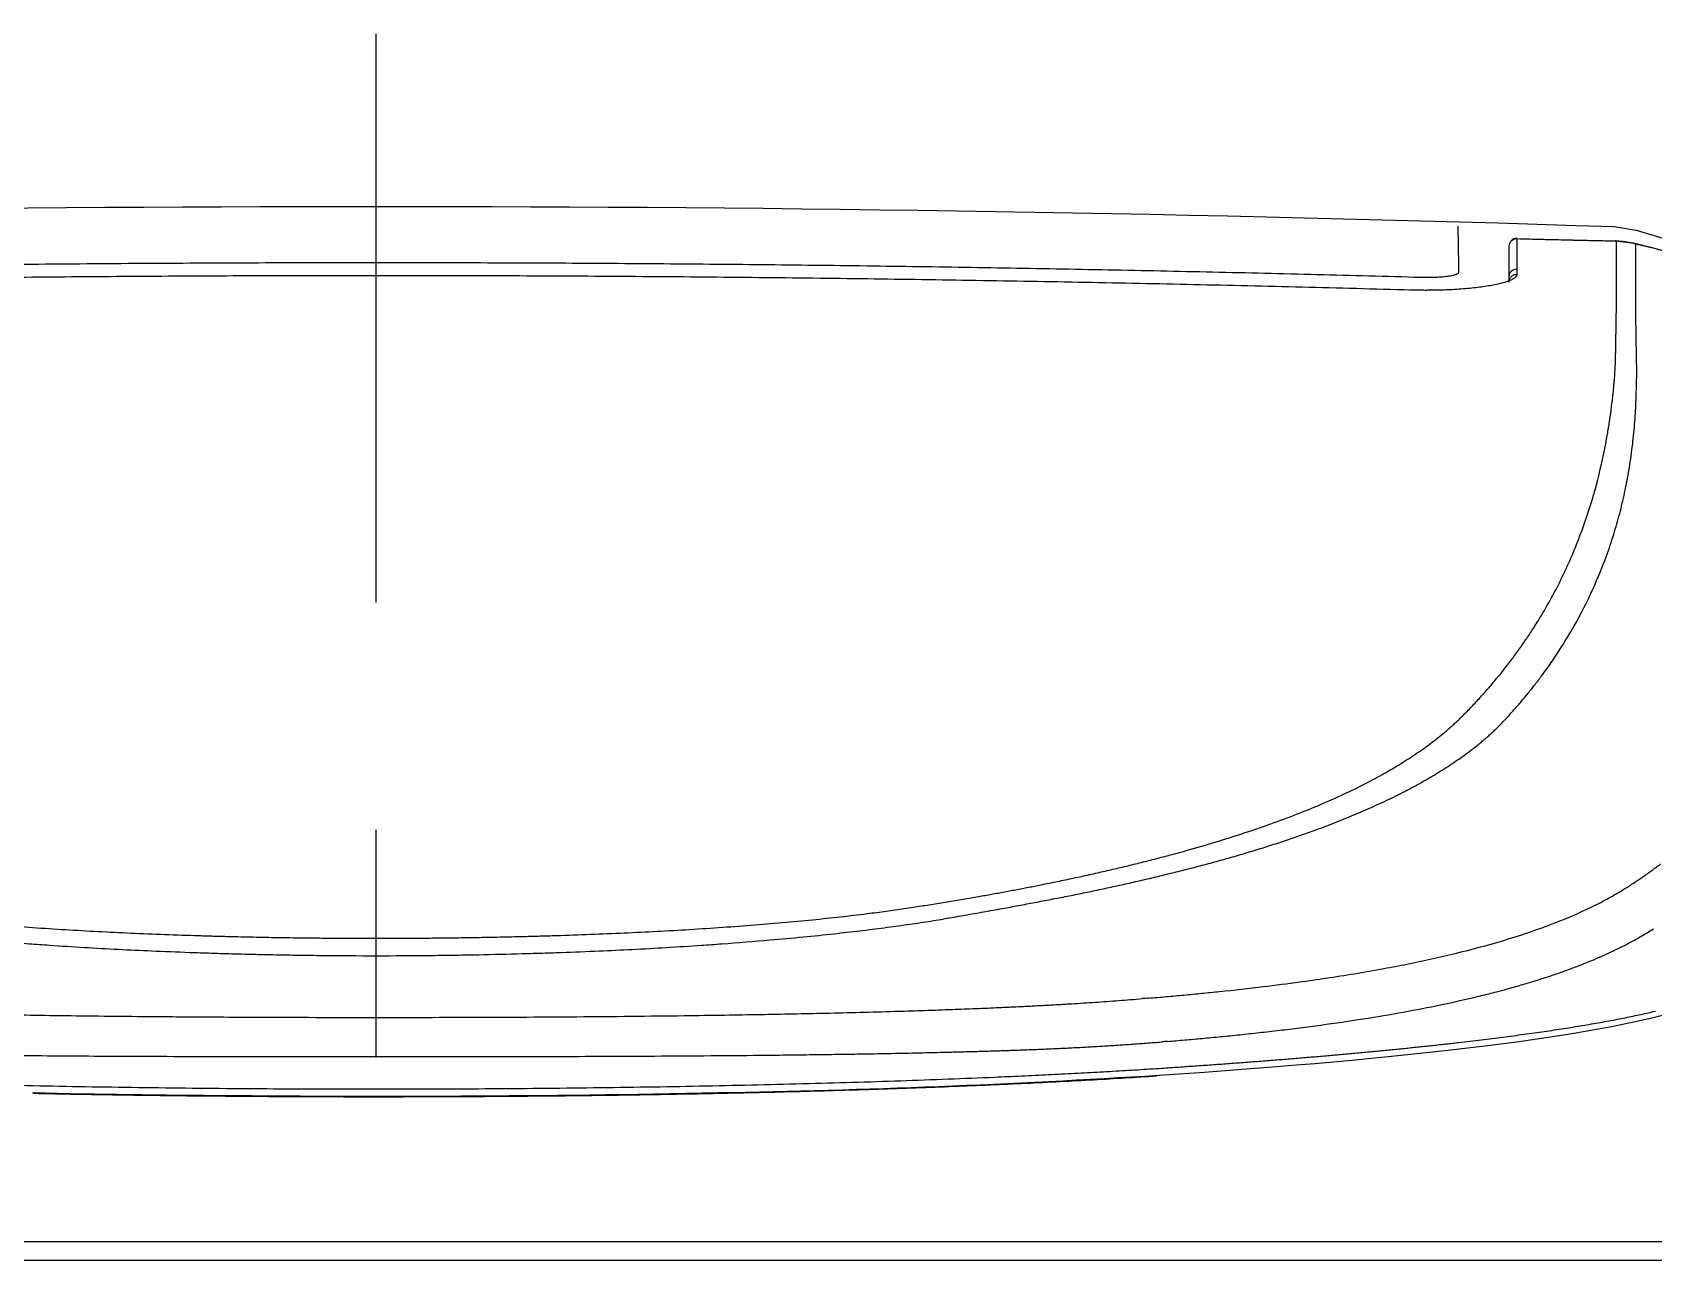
# Model space of a CAD drawing. Header units: millimetres. Extents: x 1416 to 7337, y -4252 to -1725.
# Drawn here: x 2936.2 to 3150.2, y -3518.7 to -3356.7 of the extents above; entities that cross this region are included whole.
import ezdxf

# ---------------------------------------------------------------- set-up
doc = ezdxf.new("R2010")
doc.units = ezdxf.units.MM
doc.header["$MEASUREMENT"] = 0
doc.linetypes.add('CENTER', pattern=[11, 5, -2, 2, -2])

msp = doc.modelspace()

# ---------------------------------------------------------------- linework, layer by layer
at = {"color": 1, "linetype": 'CENTER', "ltscale": 15}
msp.add_line((2981.59292, -3926.89527), (2981.59292, -3356.71687), dxfattribs=at)
for p, q in [((3148.11958, -3382.88537), (3144.99296, -3382.3697)), ((3145.14601, -3384.24725), (3131.99143, -3383.93481)), ((3132.12303, -3383.94999), (3132.12303, -3387.95449)), ((3147.29172, -3384.49578), (3145.13853, -3384.23812)), ((3172.60672, -3390.30667), (3147.95223, -3382.83463)), ((3132.12303, -3387.95449), (3132.12303, -3388.66493)), ((2783.89468, -3516.199), (3178.78839, -3516.199))]:
    msp.add_line(p, q)
for points in [[(3149.96144, -3486.68769), (3151.90494, -3486.21225), (3153.52596, -3485.79975), (3154.8475, -3485.45172), (3155.88885, -3485.16944), (3156.70903, -3484.94179), (3159.82546, -3484.02913), (3164.9429, -3482.32498), (3168.88873, -3480.76044), (3172.24529, -3479.15388), (3175.6655, -3477.04357), (3178.13286, -3474.84927), (3178.67598, -3474.18686), (3179.12887, -3473.52762), (3179.4716, -3472.91937), (3179.6229, -3472.60108), (3179.79818, -3472.16833), (3179.97116, -3471.6184), (3180.10805, -3470.94876), (3180.16794, -3470.15655)], [(3084.92147, -3494.24918), (3090.90187, -3493.83763), (3095.86312, -3493.47272), (3099.87862, -3493.16013), (3103.0121, -3492.9045), (3105.49684, -3492.69392), (3107.9303, -3492.48049), (3110.3531, -3492.26046), (3116.89284, -3491.62484), (3123.04534, -3490.96197), (3127.93335, -3490.38049), (3132.44386, -3489.791), (3136.29033, -3489.23906), (3137.78052, -3489.01074), (3139.66434, -3488.70872), (3141.90134, -3488.32831), (3144.42241, -3487.86651), (3147.14375, -3487.31989), (3149.96636, -3486.68473)], [(2936.23677, -3496.54383), (2941.20166, -3496.64961), (2947.44354, -3496.74397)], [(2947.44354, -3496.74397), (2953.87301, -3496.84117), (2958.85994, -3496.88732)]]:
    msp.add_lwpolyline(points)
for centre, radius, start, end in [((2981.59292, -8379.69901), 5000, 88.1270025, 91.87299423), ((3132.09292, -3384.89226), 1.00001, 87.7820558, 134.1374012), ((2860.59254, -4533.63358), 1184.40363, 74.71644351, 75.99162838), ((3132.08823, -3388.9492), 0.99532, 87.9967131, 179.693391), ((3004.98792, -2209.99668), 1286.73603, 270.96827145, 273.56169838), ((2982.25234, -1381.65382), 2115.36284, 269.36639095, 271.20484826)]:
    msp.add_arc(centre, radius, start, end)
for points, knots in [([(3124.42689, -3384.0913), (3124.42561, -3384.01869), (3124.42298, -3383.86939), (3124.41929, -3383.65348), (3124.41562, -3383.43771), (3124.41203, -3383.2251), (3124.40847, -3383.01736), (3124.40542, -3382.83864), (3124.40256, -3382.68776), (3124.40207, -3382.5834), (3124.39963, -3382.5163), (3124.39834, -3382.47837), (3124.39685, -3382.44978), (3124.39695, -3382.41842), (3124.39898, -3382.38783), (3124.40047, -3382.35787), (3124.39966, -3382.33034), (3124.39615, -3382.3026), (3124.39248, -3382.27898), (3124.39463, -3382.26353), (3124.39542, -3382.25784)], [0, 0, 0, 0, 0.088597635, 0.182162006, 0.280693114, 0.384190961, 0.492655549, 0.606086878, 0.687348146, 0.7686094, 0.810431423, 0.825961721, 0.84907071, 0.872180761, 0.895292219, 0.918402925, 0.941657753, 0.960524606, 0.985441057, 1, 1, 1, 1]), ([(3124.49035, -3387.7327), (3124.48682, -3387.52987), (3124.4797, -3387.12082), (3124.46914, -3386.51404), (3124.45856, -3385.90622), (3124.44799, -3385.29896), (3124.43739, -3384.69156), (3124.43041, -3384.29242), (3124.42689, -3384.0913)], [0, 0, 0, 0, 0.1599723415, 0.3226224117, 0.4879502117, 0.6559557424, 0.8266390049, 1, 1, 1, 1]), ([(3132.12303, -3383.94999), (3131.85272, -3383.94191), (3131.59062, -3384.04278), (3131.20246, -3384.41634), (3131.09292, -3384.67316), (3131.09292, -3384.94138)], [0, 0, 0, 0, 0.5, 0.5, 1, 1, 1, 1]), ([(3145.29289, -3384.25332), (3145.02802, -3384.24876), (3144.49742, -3384.23964), (3143.69917, -3384.22494), (3142.61896, -3384.2041), (3141.22685, -3384.17523), (3138.72901, -3384.11944), (3136.25452, -3384.05813), (3133.78709, -3383.99406), (3132.69405, -3383.96511), (3132.12303, -3383.94999)], [0, 0, 0, 0, 0.060622221, 0.121442831, 0.182466394, 0.307332168, 0.438979291, 0.751536909, 0.870197712, 1, 1, 1, 1]), ([(3145.29289, -3384.25332), (3145.2482, -3384.21275), (3145.18868, -3384.15873), (3145.15859, -3384.24921), (3145.15109, -3384.27174)], [0, 0, 0, 0, 0.751005345, 1, 1, 1, 1]), ([(3145.3013, -3388.36459), (3145.30102, -3388.22702), (3145.30028, -3387.86625), (3145.29839, -3387.15628), (3145.29651, -3386.31566), (3145.29536, -3385.46011), (3145.29448, -3384.7967), (3145.29334, -3384.40707), (3145.29289, -3384.25332)], [0, 0, 0, 0, 0.09532725, 0.249999147, 0.500003308, 0.700005739, 0.881613612, 1, 1, 1, 1]), ([(3147.83709, -3384.62963), (3147.74499, -3384.6051), (3147.56095, -3384.55608), (3147.28161, -3384.49184), (3147.00055, -3384.43459), (3146.71787, -3384.38505), (3146.43397, -3384.34312), (3146.14921, -3384.30883), (3145.86394, -3384.28236), (3145.57855, -3384.26301), (3145.38801, -3384.25654), (3145.29289, -3384.25332)], [0, 0, 0, 0, 0.112095709, 0.224005301, 0.335703042, 0.447163049, 0.558359447, 0.669266514, 0.779858835, 0.890111449, 1, 1, 1, 1]), ([(3147.44232, -3384.49699), (3147.4335, -3384.49361), (3147.37976, -3384.47303), (3147.32531, -3384.49846), (3147.2798, -3384.51971)], [0, 0, 0, 0, 0.164222772, 1, 1, 1, 1]), ([(3147.83017, -3388.77602), (3147.83149, -3388.04564), (3147.83169, -3387.33487), (3147.83452, -3385.95281), (3147.8371, -3385.2815), (3147.83709, -3384.62963)], [0, 0, 0, 0, 0.5, 0.5, 1, 1, 1, 1]), ([(3172.72756, -3391.11069), (3171.82126, -3390.86674), (3170.14817, -3390.4164), (3166.53137, -3389.44621), (3162.56558, -3388.39066), (3157.98324, -3387.18977), (3154.81422, -3386.37425), (3152.38959, -3385.75944), (3150.84358, -3385.3714), (3149.33099, -3384.99554), (3148.3344, -3384.75145), (3147.83708, -3384.62964)], [0, 0, 0, 0, 0.1075046289, 0.1984617081, 0.4295832926, 0.5800274337, 0.7483509617, 0.8132989489, 0.8759543796, 0.9380992801, 1, 1, 1, 1]), ([(3131.09292, -3384.94138), (3131.09292, -3385.60209), (3131.09292, -3386.18906), (3131.09292, -3387.58688), (3131.09292, -3388.20681), (3131.09292, -3388.94387)], [0, 0, 0, 0, 0.5, 0.5, 1, 1, 1, 1]), ([(2843.67707, -3388.99884), (2846.08973, -3388.93204), (2850.91574, -3388.79841), (2858.15618, -3388.61149), (2865.39897, -3388.43444), (2872.64412, -3388.26824), (2879.89161, -3388.11265), (2887.14142, -3387.96773), (2894.39354, -3387.83349), (2901.64795, -3387.70993), (2908.90465, -3387.59707), (2916.16361, -3387.49491), (2923.42482, -3387.40346), (2930.68826, -3387.32274), (2937.95392, -3387.25275), (2945.22179, -3387.19351), (2952.49184, -3387.14501), (2959.76407, -3387.10728), (2967.03845, -3387.08031), (2974.31497, -3387.06413), (2983.77576, -3387.05711), (2995.41758, -3387.07351), (3009.23713, -3387.1319), (3023.04894, -3387.22914), (3036.85292, -3387.36518), (3050.64896, -3387.53993), (3064.43696, -3387.75339), (3078.21682, -3388.00525), (3091.98841, -3388.29638), (3105.75172, -3388.62321), (3114.92392, -3388.87365), (3119.50877, -3388.99884)], [0, 0, 0, 0, 0.026247151, 0.052501917, 0.0787643, 0.105034302, 0.131311925, 0.157597171, 0.183890042, 0.210190541, 0.23649867, 0.26281443, 0.289137824, 0.315468855, 0.341807523, 0.368153832, 0.394507784, 0.42086938, 0.447238623, 0.473615516, 0.500000059, 0.550122439, 0.600217583, 0.650285505, 0.700326221, 0.750339744, 0.800326091, 0.850285275, 0.900217312, 0.950122215, 1, 1, 1, 1]), ([(3118.12023, -3390.70296), (3115.73616, -3390.63764), (3110.96686, -3390.50696), (3103.8108, -3390.32413), (3096.65099, -3390.1509), (3089.4874, -3389.98824), (3082.32007, -3389.83591), (3075.149, -3389.694), (3067.97422, -3389.5625), (3060.79572, -3389.44143), (3053.61354, -3389.33081), (3046.42768, -3389.23065), (3039.23816, -3389.14097), (3032.045, -3389.06179), (3024.8482, -3388.99311), (3017.64778, -3388.93496), (3010.44376, -3388.88734), (3003.23616, -3388.85028), (2996.02498, -3388.82379), (2988.81025, -3388.80789), (2979.42881, -3388.80099), (2967.88606, -3388.81711), (2954.1875, -3388.87446), (2940.50178, -3388.96993), (2926.82899, -3389.10341), (2913.16925, -3389.27478), (2899.52265, -3389.484), (2885.88928, -3389.73072), (2872.26928, -3390.01576), (2858.66264, -3390.33557), (2849.59656, -3390.58053), (2845.06562, -3390.70296)], [0, 0, 0, 0, 0.026199716, 0.052412313, 0.078637793, 0.104876159, 0.131127412, 0.157391555, 0.183668588, 0.209958516, 0.236261338, 0.262577058, 0.288905677, 0.315247197, 0.341601621, 0.36796895, 0.394349187, 0.420742333, 0.447148391, 0.473567363, 0.499999249, 0.550207243, 0.600368995, 0.65048452, 0.700553832, 0.750576944, 0.800553871, 0.850484627, 0.900369224, 0.950207677, 1, 1, 1, 1]), ([(3132.12303, -3388.66493), (3132.12224, -3388.68403), (3132.12068, -3388.7222), (3132.10621, -3388.77949), (3132.08286, -3388.83675), (3132.03903, -3388.91255), (3131.96157, -3389.0063), (3131.78768, -3389.15378), (3131.47827, -3389.3356), (3130.97906, -3389.54528), (3130.36483, -3389.74233), (3129.42229, -3389.97923), (3128.00795, -3390.23865), (3126.31433, -3390.44614), (3124.81014, -3390.57335), (3123.7502, -3390.63887), (3122.80661, -3390.68158), (3122.05052, -3390.70655), (3121.33688, -3390.72242), (3120.68307, -3390.73053), (3120.03969, -3390.73242), (3119.40483, -3390.72851), (3118.76435, -3390.71929), (3118.33542, -3390.70842), (3118.12023, -3390.70296)], [0, 0, 0, 0, 0.0167789696, 0.0335448058, 0.0503086686, 0.0670817221, 0.1002091821, 0.1329445287, 0.1980347481, 0.263991667, 0.3273459622, 0.3884424609, 0.5071813532, 0.6249354588, 0.6852106715, 0.7459184444, 0.7842405369, 0.822485689, 0.8535737511, 0.8842676575, 0.9130300446, 0.9418636237, 0.9708325244, 1, 1, 1, 1]), ([(3119.50877, -3388.99884), (3119.57492, -3389.00056), (3119.70693, -3389.004), (3119.90436, -3389.0075), (3120.10067, -3389.00976), (3120.29587, -3389.01067), (3120.5869, -3389.01005), (3120.97027, -3389.00458), (3121.43471, -3388.98949), (3121.88054, -3388.96646), (3122.44325, -3388.92549), (3123.07896, -3388.85595), (3123.59664, -3388.76562), (3123.92967, -3388.68352), (3124.13689, -3388.61749), (3124.29983, -3388.54786), (3124.40361, -3388.48338), (3124.46371, -3388.42559), (3124.49557, -3388.3753), (3124.4989, -3388.34137), (3124.50056, -3388.32438)], [0, 0, 0, 0, 0.024948125, 0.049791407, 0.074570207, 0.099325196, 0.124097161, 0.186083482, 0.248227966, 0.31032418, 0.372605121, 0.497199682, 0.622231641, 0.684938707, 0.747838845, 0.81074039, 0.873794464, 0.91584472, 0.957856538, 1, 1, 1, 1]), ([(3132.12303, -3388.66501), (3131.97768, -3388.66062), (3131.83658, -3388.68867), (3131.65407, -3388.76221), (3131.59788, -3388.79178), (3131.49602, -3388.8573), (3131.45151, -3388.89196), (3131.32158, -3389.01244), (3131.24152, -3389.11615), (3131.12647, -3389.36334), (3131.09253, -3389.50669), (3131.09253, -3389.65254)], [0, 0, 0, 0, 0.25, 0.25, 0.375, 0.375, 0.5, 0.5, 0.75, 0.75, 1, 1, 1, 1]), ([(3145.1783, -3399.21534), (3145.1819, -3399.04031), (3145.1901, -3398.64196), (3145.20151, -3397.98842), (3145.21442, -3397.21258), (3145.22638, -3396.45481), (3145.23685, -3395.79545), (3145.2483, -3395.10626), (3145.26012, -3394.4001), (3145.27596, -3393.33339), (3145.28377, -3392.40249), (3145.28875, -3391.44954), (3145.29146, -3390.78391), (3145.29454, -3390.10189), (3145.29833, -3389.46458), (3145.30186, -3388.87561), (3145.30147, -3388.51954), (3145.3013, -3388.36459)], [0, 0, 0, 0, 0.0371370982, 0.0845203635, 0.1421497644, 0.2100252549, 0.2588963514, 0.2985537649, 0.3774540076, 0.4361653306, 0.5771378492, 0.6356694693, 0.7181138654, 0.7838450147, 0.859079958, 0.9386750712, 1, 1, 1, 1]), ([(3147.93646, -3399.68434), (3147.91496, -3398.48609), (3147.89165, -3397.36068), (3147.86376, -3395.25461), (3147.85791, -3394.27377), (3147.83908, -3392.45475), (3147.82915, -3391.61729), (3147.82215, -3390.08793), (3147.82828, -3389.39594), (3147.83017, -3388.77601)], [0, 0, 0, 0, 0.25, 0.25, 0.5, 0.5, 0.75, 0.75, 1, 1, 1, 1]), ([(3118.11866, -3390.75922), (3118.11902, -3390.74638), (3118.12024, -3390.70296), (3118.12098, -3390.67587), (3118.12048, -3390.69384), (3118.12022, -3390.70301)], [0, 0, 0, 0, 0.170637084, 0.576958258, 1, 1, 1, 1]), ([(3144.93554, -3403.40155), (3144.95147, -3403.21729), (3144.98332, -3402.84894), (3145.0453, -3402.12602), (3145.10929, -3401.24111), (3145.14785, -3400.40922), (3145.16649, -3399.73595), (3145.17397, -3399.40599), (3145.1783, -3399.21534)], [0, 0, 0, 0, 0.1251634339, 0.250214763, 0.5000719757, 0.7498911662, 0.8554943248, 1, 1, 1, 1]), ([(3147.91046, -3403.95509), (3147.91571, -3403.78157), (3147.92651, -3403.42457), (3147.94323, -3402.8838), (3147.95643, -3402.32155), (3147.96439, -3401.66732), (3147.96247, -3400.97282), (3147.94877, -3400.28518), (3147.94032, -3399.87315), (3147.93645, -3399.68434)], [0, 0, 0, 0, 0.11525593, 0.237135926, 0.365639351, 0.500714492, 0.692783411, 0.859220041, 1, 1, 1, 1]), ([(3125.42991, -3446.41896), (3125.63007, -3446.21301), (3126.03048, -3445.80099), (3126.6193, -3445.17721), (3127.19967, -3444.54901), (3127.77073, -3443.91597), (3128.3327, -3443.27819), (3128.88553, -3442.63562), (3129.42923, -3441.98826), (3129.96379, -3441.33608), (3130.48923, -3440.67908), (3131.00553, -3440.01725), (3131.5127, -3439.35055), (3132.01075, -3438.67899), (3132.49965, -3438.00254), (3132.97943, -3437.32119), (3133.45008, -3436.63493), (3133.91159, -3435.94375), (3134.77528, -3434.61474), (3135.9891, -3432.61946), (3137.46585, -3429.91242), (3138.81636, -3427.13258), (3140.35228, -3423.55287), (3141.93391, -3419.09748), (3143.04081, -3414.95831), (3143.67291, -3412.01523), (3143.99115, -3410.35615), (3144.27653, -3408.67352), (3144.52826, -3406.96673), (3144.74936, -3405.23716), (3144.86851, -3404.06726), (3144.92821, -3403.48114)], [0, 0, 0, 0, 0.017322096, 0.034652233, 0.051990608, 0.069337417, 0.086692855, 0.104057119, 0.121430402, 0.1388129, 0.156204808, 0.173606318, 0.191017626, 0.208438923, 0.225870404, 0.24331226, 0.260764685, 0.278227868, 0.295702004, 0.360846921, 0.426214058, 0.491813287, 0.557654367, 0.674023406, 0.791059896, 0.825540277, 0.860156201, 0.894908913, 0.929799643, 0.964829606, 1, 1, 1, 1]), ([(3130.03568, -3447.94408), (3130.21586, -3447.75427), (3130.57619, -3447.37466), (3131.10625, -3446.80027), (3131.62865, -3446.22225), (3132.14263, -3445.64025), (3132.64842, -3445.05438), (3133.14595, -3444.46461), (3133.63525, -3443.87095), (3134.11632, -3443.2734), (3134.58917, -3442.67197), (3135.05379, -3442.06666), (3136.16327, -3440.58575), (3137.78122, -3438.25149), (3140.03846, -3434.52551), (3142.19537, -3430.28772), (3143.8844, -3426.11623), (3145.03903, -3422.62176), (3145.81044, -3419.86761), (3146.4402, -3417.17022), (3146.87779, -3414.86853), (3147.17865, -3412.95856), (3147.38427, -3411.42939), (3147.554, -3409.91678), (3147.68995, -3408.42179), (3147.79327, -3406.94504), (3147.86827, -3405.48856), (3147.89468, -3404.51828), (3147.90774, -3404.03853)], [0, 0, 0, 0, 0.015776246, 0.031551461, 0.047325613, 0.063098671, 0.078870604, 0.094641379, 0.110410964, 0.126179326, 0.141946431, 0.157712245, 0.173476736, 0.256913426, 0.335338065, 0.448083141, 0.557979423, 0.619838826, 0.679345262, 0.736499176, 0.791301355, 0.822997222, 0.854065923, 0.884507437, 0.914321664, 0.943508529, 0.972067981, 1, 1, 1, 1]), ([(3122.58422, -3449.04312), (3122.72941, -3448.92068), (3123.01987, -3448.67573), (3123.44395, -3448.30547), (3123.85964, -3447.933), (3124.26617, -3447.55814), (3124.66354, -3447.18087), (3125.05252, -3446.80136), (3125.30408, -3446.54646), (3125.42991, -3446.41896)], [0, 0, 0, 0, 0.142620915, 0.285313652, 0.428082369, 0.57093122, 0.713864352, 0.856885902, 1, 1, 1, 1]), ([(3127.12059, -3450.58034), (3127.26935, -3450.45875), (3127.56726, -3450.21528), (3128.00164, -3449.84604), (3128.42758, -3449.47326), (3128.84414, -3449.09668), (3129.25128, -3448.71629), (3129.64979, -3448.3323), (3129.90694, -3448.0736), (3130.03568, -3447.94408)], [0, 0, 0, 0, 0.141777403, 0.283911293, 0.426403317, 0.569255863, 0.712471486, 0.856052317, 1, 1, 1, 1]), ([(3069.32953, -3469.14232), (3069.69392, -3469.06915), (3070.4225, -3468.92283), (3071.50427, -3468.70086), (3072.57751, -3468.47713), (3073.64144, -3468.25142), (3074.69628, -3468.02377), (3075.74196, -3467.79416), (3076.77851, -3467.56256), (3077.80592, -3467.32896), (3078.82418, -3467.09334), (3079.83331, -3466.85567), (3080.83329, -3466.61596), (3081.82414, -3466.37417), (3082.80584, -3466.13028), (3083.77841, -3465.88429), (3084.74183, -3465.63617), (3085.69612, -3465.38591), (3087.67009, -3464.8587), (3090.59918, -3464.03779), (3094.36846, -3462.8941), (3097.97709, -3461.70666), (3101.42404, -3460.47443), (3104.70266, -3459.19862), (3107.80464, -3457.88047), (3110.72419, -3456.52121), (3112.95502, -3455.37907), (3114.59621, -3454.47663), (3115.71997, -3453.83013), (3116.80817, -3453.17451), (3117.86085, -3452.50969), (3118.87792, -3451.83554), (3119.85964, -3451.15204), (3120.8051, -3450.45889), (3121.71767, -3449.75675), (3122.2952, -3449.28113), (3122.58422, -3449.04312)], [0, 0, 0, 0, 0.0146240372, 0.0292400263, 0.0438484982, 0.0584499845, 0.0730450175, 0.0876341302, 0.1022178564, 0.1167967304, 0.1313712868, 0.145942061, 0.1605095886, 0.1750744056, 0.1896370482, 0.204198053, 0.2187579567, 0.2333172959, 0.2478766075, 0.3099828086, 0.3722144854, 0.4346125318, 0.4972175085, 0.5600133456, 0.6227080147, 0.6853420407, 0.7479560541, 0.7758308861, 0.803729882, 0.8316566386, 0.8596147415, 0.887607764, 0.9156392653, 0.9437127895, 0.9718318644, 1, 1, 1, 1]), ([(3072.77792, -3470.6453), (3073.13039, -3470.57515), (3073.83887, -3470.43413), (3074.89688, -3470.21931), (3075.95786, -3470.00066), (3077.02084, -3469.77795), (3078.08571, -3469.55117), (3079.15214, -3469.32023), (3080.21987, -3469.08507), (3081.28858, -3468.84561), (3082.35798, -3468.60179), (3083.42778, -3468.35353), (3084.49765, -3468.10076), (3085.5673, -3467.84341), (3086.6364, -3467.5814), (3087.70463, -3467.31465), (3088.77166, -3467.04308), (3089.83716, -3466.76663), (3090.90079, -3466.4852), (3091.96221, -3466.19871), (3093.02107, -3465.90709), (3094.07702, -3465.61026), (3095.12971, -3465.30811), (3096.17876, -3465.00058), (3097.22382, -3464.68756), (3098.26456, -3464.36899), (3099.30061, -3464.04478), (3100.33162, -3463.71484), (3101.35723, -3463.37908), (3102.37708, -3463.03741), (3103.3908, -3462.68975), (3104.39802, -3462.336), (3105.51647, -3461.93357), (3106.74011, -3461.48038), (3108.06164, -3460.97408), (3109.36531, -3460.45707), (3110.65032, -3459.92915), (3111.91587, -3459.39013), (3113.16116, -3458.83981), (3114.38536, -3458.27799), (3115.58765, -3457.70449), (3116.76722, -3457.11915), (3117.92327, -3456.52181), (3119.05496, -3455.91233), (3120.16146, -3455.29054), (3121.2419, -3454.65628), (3122.29547, -3454.0094), (3123.32121, -3453.34974), (3124.3185, -3452.67718), (3125.28554, -3451.99136), (3126.22485, -3451.29289), (3126.82132, -3450.8184), (3127.12059, -3450.58034)], [0, 0, 0, 0, 0.013943475, 0.028027029, 0.042250633, 0.056614256, 0.071117859, 0.085761401, 0.100544835, 0.115468107, 0.130531159, 0.145733928, 0.161076344, 0.176558332, 0.192179811, 0.207940693, 0.223840884, 0.239880287, 0.256058793, 0.272376293, 0.288832666, 0.305427788, 0.322161529, 0.339033763, 0.356044484, 0.373193762, 0.390481665, 0.407908267, 0.425473641, 0.443177861, 0.461021005, 0.47900315, 0.497124377, 0.52180444, 0.546682982, 0.571760212, 0.597036344, 0.622511598, 0.648186196, 0.674060369, 0.70013414, 0.726407201, 0.75287918, 0.779549675, 0.806418244, 0.833484412, 0.860747669, 0.888207469, 0.915863233, 0.943714346, 0.971760161, 1, 1, 1, 1]), ([(3147.54378, -3468.91552), (3147.75984, -3468.77215), (3148.18732, -3468.4885), (3148.8111, -3468.06099), (3149.41421, -3467.63796), (3149.99661, -3467.21889), (3150.55999, -3466.80436), (3150.92559, -3466.52722), (3151.10646, -3466.39012)], [0, 0, 0, 0, 0.17570294, 0.347643775, 0.51594637, 0.680716631, 0.842043512, 1, 1, 1, 1]), ([(3052.46866, -3472.0958), (3052.825, -3472.04087), (3053.53849, -3471.93089), (3054.60101, -3471.76375), (3055.65941, -3471.59476), (3056.71304, -3471.42376), (3057.76208, -3471.25078), (3058.80648, -3471.07578), (3059.84625, -3470.89875), (3061.11723, -3470.67887), (3062.61205, -3470.41465), (3064.3217, -3470.10422), (3066.0115, -3469.78877), (3067.68336, -3469.46867), (3068.78063, -3469.25114), (3069.32953, -3469.14232)], [0, 0, 0, 0, 0.0600671823, 0.1202701167, 0.1806110974, 0.2410924033, 0.3017162975, 0.3624850273, 0.4234008243, 0.4844659038, 0.5874198211, 0.6904397679, 0.7935361774, 0.89671946, 1, 1, 1, 1]), ([(3083.5441, -3484.0905), (3083.93384, -3484.0577), (3084.71621, -3483.99185), (3085.88419, -3483.88995), (3087.05333, -3483.78523), (3088.22272, -3483.67741), (3089.39236, -3483.56647), (3090.56197, -3483.4523), (3091.73139, -3483.33484), (3094.47342, -3483.05133), (3098.43935, -3482.60578), (3103.10249, -3482.00867), (3107.0934, -3481.43864), (3110.81856, -3480.85301), (3114.36759, -3480.23571), (3117.7602, -3479.58521), (3120.90014, -3478.92481), (3124.31179, -3478.13677), (3127.8676, -3477.21982), (3131.51575, -3476.15276), (3134.98731, -3474.99766), (3137.60411, -3474.00283), (3139.47814, -3473.21827), (3140.68714, -3472.68296), (3141.84269, -3472.14172), (3142.94612, -3471.59481), (3143.99906, -3471.04262), (3145.00198, -3470.48515), (3145.95951, -3469.92377), (3146.56408, -3469.54234), (3146.86455, -3469.35276)], [0, 0, 0, 0, 0.013291777, 0.0266817, 0.040170156, 0.053757563, 0.067444371, 0.081231066, 0.095118166, 0.109106225, 0.179666262, 0.240825457, 0.287196676, 0.337360637, 0.392798535, 0.437330174, 0.486236964, 0.535695422, 0.598857582, 0.662965494, 0.728024015, 0.79403968, 0.820869038, 0.847380584, 0.873578769, 0.899467679, 0.925051047, 0.950332253, 0.975314337, 1, 1, 1, 1]), ([(3146.86455, -3469.35276), (3146.97823, -3469.27976), (3147.20559, -3469.13375), (3147.43105, -3468.98826), (3147.54378, -3468.91552)], [0, 0, 0, 0, 0.500006184, 1, 1, 1, 1]), ([(2910.7174, -3472.09583), (2910.93601, -3472.12915), (2911.37318, -3472.19577), (2912.03735, -3472.29411), (2912.7075, -3472.39125), (2913.38426, -3472.4871), (2914.06747, -3472.58169), (2914.75717, -3472.67502), (2915.45334, -3472.76712), (2916.15599, -3472.85797), (2917.77713, -3473.06287), (2920.37356, -3473.36976), (2924.08819, -3473.76214), (2927.98609, -3474.12856), (2932.06985, -3474.46841), (2936.27985, -3474.77748), (2941.94771, -3475.14206), (2949.20901, -3475.51962), (2955.81894, -3475.76626), (2960.14954, -3475.89338), (2962.5364, -3475.95712), (2965.37379, -3476.02266), (2968.60257, -3476.08279), (2971.78272, -3476.12899), (2974.96911, -3476.16286), (2978.23543, -3476.18376), (2982.68489, -3476.19302), (2987.06133, -3476.17498), (2991.34176, -3476.12974), (2994.44604, -3476.08493), (2997.54948, -3476.02785), (3000.31078, -3475.96539), (3002.72445, -3475.90217), (3007.14532, -3475.77393), (3013.81074, -3475.52706), (3021.10559, -3475.14979), (3026.82061, -3474.78351), (3031.08665, -3474.47088), (3035.22274, -3474.12671), (3039.1555, -3473.7565), (3042.89248, -3473.36085), (3045.68258, -3473.03018), (3047.66547, -3472.77662), (3048.89775, -3472.61257), (3050.10933, -3472.44449), (3051.30214, -3472.27268), (3052.07975, -3472.15477), (3052.46866, -3472.0958)], [0, 0, 0, 0, 0.005997172, 0.011992502, 0.017986561, 0.023979924, 0.029973164, 0.035966856, 0.041961574, 0.047957891, 0.053956379, 0.083102841, 0.112207269, 0.142421321, 0.1726991, 0.203081685, 0.23344342, 0.292137447, 0.3510194, 0.363630984, 0.376293094, 0.397197659, 0.418224623, 0.438063992, 0.457781385, 0.478737801, 0.499948983, 0.541990009, 0.561531891, 0.581238904, 0.601123137, 0.620890587, 0.634334217, 0.647782042, 0.706749259, 0.765540811, 0.79629838, 0.827102183, 0.857739367, 0.888334578, 0.917534531, 0.94680289, 0.95744413, 0.96808125, 0.978717462, 0.989355976, 1, 1, 1, 1]), ([(3055.80855, -3473.75499), (3056.19918, -3473.68755), (3056.98666, -3473.55161), (3058.16846, -3473.34597), (3059.36212, -3473.13687), (3060.56666, -3472.92421), (3061.78186, -3472.70786), (3063.0073, -3472.48769), (3064.54669, -3472.20844), (3066.39184, -3471.86898), (3068.53102, -3471.46771), (3070.66557, -3471.05988), (3072.07156, -3470.78393), (3072.77792, -3470.6453)], [0, 0, 0, 0, 0.066081912, 0.13321812, 0.201408985, 0.270654835, 0.340956534, 0.412315188, 0.484731876, 0.611694174, 0.739888744, 0.869322856, 1, 1, 1, 1]), ([(2907.37748, -3473.75504), (2907.61193, -3473.79297), (2908.08272, -3473.86912), (2908.80139, -3473.98207), (2909.53289, -3474.09464), (2910.27802, -3474.20666), (2911.03669, -3474.31813), (2911.80905, -3474.42901), (2912.59518, -3474.53927), (2913.39519, -3474.64887), (2914.20917, -3474.75779), (2915.03722, -3474.86598), (2915.87943, -3474.97341), (2916.73589, -3475.08006), (2917.60667, -3475.18588), (2918.49186, -3475.29084), (2919.39153, -3475.3949), (2920.30575, -3475.49804), (2922.25532, -3475.71249), (2925.31344, -3476.02658), (2930.15062, -3476.47078), (2934.57928, -3476.82433), (2939.10567, -3477.14494), (2943.02066, -3477.39403), (2947.5124, -3477.64336), (2952.13727, -3477.8632), (2956.23111, -3478.02513), (2959.64144, -3478.14029), (2962.28814, -3478.22029), (2964.99743, -3478.29122), (2968.12843, -3478.35884), (2971.345, -3478.41375), (2975.88108, -3478.47185), (2981.57774, -3478.4985), (2987.26405, -3478.47218), (2991.77659, -3478.41477), (2995.88022, -3478.34513), (2999.74442, -3478.25457), (3003.36969, -3478.14578), (3006.76557, -3478.03207), (3010.84513, -3477.87196), (3015.47863, -3477.65337), (3019.9831, -3477.4049), (3023.91496, -3477.15596), (3028.49025, -3476.8333), (3033.00122, -3476.47418), (3037.91773, -3476.02235), (3041.28573, -3475.67568), (3043.75968, -3475.39995), (3045.44495, -3475.20305), (3047.0776, -3475.00324), (3048.65828, -3474.80078), (3050.18757, -3474.59588), (3051.66638, -3474.38884), (3053.09473, -3474.17975), (3054.4759, -3473.96931), (3055.3667, -3473.82605), (3055.80855, -3473.75499)], [0, 0, 0, 0, 0.006185039, 0.012419694, 0.018703916, 0.025037654, 0.031420855, 0.037853485, 0.044335581, 0.050867194, 0.057448378, 0.06407919, 0.07075969, 0.077489926, 0.084269908, 0.091099637, 0.097979115, 0.104908346, 0.111887336, 0.141926102, 0.172295598, 0.21501581, 0.233002102, 0.26308247, 0.292058837, 0.319621968, 0.350755831, 0.368494904, 0.38266815, 0.399406421, 0.41804248, 0.439644858, 0.457676144, 0.499951161, 0.542105631, 0.559950722, 0.581430476, 0.616441475, 0.630374466, 0.648048054, 0.679192078, 0.706502216, 0.735821214, 0.765985832, 0.78381652, 0.827509357, 0.858693063, 0.888656625, 0.9017767, 0.914709347, 0.927454552, 0.940012351, 0.952383059, 0.964567055, 0.976564646, 0.988375728, 1, 1, 1, 1]), ([(3086.05341, -3489.79305), (3086.42513, -3489.76212), (3087.17879, -3489.69942), (3088.31535, -3489.6015), (3089.47509, -3489.49894), (3090.65665, -3489.39138), (3091.85955, -3489.27867), (3093.083, -3489.1606), (3094.3263, -3489.03699), (3095.58867, -3488.9076), (3096.86934, -3488.77221), (3098.1675, -3488.63057), (3099.48232, -3488.48245), (3100.81294, -3488.32757), (3102.15847, -3488.16568), (3103.51799, -3487.99649), (3104.89057, -3487.8197), (3107.72275, -3487.44196), (3111.89752, -3486.83293), (3117.17023, -3485.94349), (3122.25798, -3484.95521), (3126.21932, -3484.0668), (3129.22132, -3483.31573), (3131.25387, -3482.77189), (3133.18011, -3482.22125), (3135.00372, -3481.66485), (3136.72836, -3481.10377), (3138.35768, -3480.53909), (3139.89528, -3479.9719), (3141.34474, -3479.40329), (3142.7096, -3478.83443), (3143.99337, -3478.26642), (3145.19948, -3477.70037), (3146.33125, -3477.13729), (3147.39226, -3476.57826), (3148.38486, -3476.02401), (3149.31535, -3475.47647), (3149.89804, -3475.10847), (3150.18482, -3474.92736)], [0, 0, 0, 0, 0.012470292, 0.025283264, 0.038438902, 0.051937183, 0.065778083, 0.079961569, 0.09448762, 0.109356257, 0.12456751, 0.140121415, 0.15601801, 0.172257339, 0.188839452, 0.205764373, 0.223032101, 0.240642632, 0.31382599, 0.387012565, 0.458406539, 0.535476005, 0.57011269, 0.604002421, 0.637145137, 0.669540789, 0.701189313, 0.732090621, 0.762244635, 0.791651292, 0.820310538, 0.848222316, 0.875386621, 0.901803624, 0.927473505, 0.952396371, 0.976571985, 1, 1, 1, 1]), ([(3063.43482, -3485.34065), (3063.7605, -3485.32609), (3064.40905, -3485.29708), (3065.3707, -3485.25242), (3066.31895, -3485.20716), (3067.25354, -3485.1612), (3068.17479, -3485.11455), (3069.08289, -3485.06722), (3069.97803, -3485.01921), (3070.8604, -3484.97051), (3071.73021, -3484.92114), (3072.58762, -3484.87109), (3073.66399, -3484.8065), (3074.96666, -3484.72522), (3076.50034, -3484.62454), (3078.04831, -3484.51763), (3079.60894, -3484.40401), (3081.18319, -3484.28373), (3082.22415, -3484.19869), (3082.75024, -3484.1557)], [0, 0, 0, 0, 0.04735418, 0.094297411, 0.140837562, 0.186982118, 0.232738184, 0.278112483, 0.323111364, 0.367740796, 0.412006381, 0.455913347, 0.499466561, 0.578407925, 0.659101348, 0.741575441, 0.825860881, 0.911990614, 1, 1, 1, 1]), ([(2899.75292, -3485.34074), (2900.07417, -3485.35478), (2900.7167, -3485.38287), (2901.68794, -3485.42372), (2902.66471, -3485.46364), (2903.6476, -3485.50257), (2904.63652, -3485.54054), (2906.33659, -3485.6037), (2908.92097, -3485.69435), (2914.00887, -3485.85671), (2920.72607, -3486.03542), (2929.64523, -3486.22166), (2939.55256, -3486.37923), (2949.46408, -3486.49252), (2957.90673, -3486.55498), (2964.88335, -3486.59127), (2971.80207, -3486.6199), (2979.38444, -3486.63043), (2987.0472, -3486.62774), (2994.43052, -3486.60732), (3001.75476, -3486.57629), (3011.29981, -3486.51441), (3020.00866, -3486.42455), (3027.70234, -3486.31356), (3033.66003, -3486.21595), (3041.20649, -3486.06558), (3048.20991, -3485.88436), (3053.59645, -3485.71687), (3056.51463, -3485.61629), (3058.79371, -3485.53135), (3060.35643, -3485.4702), (3061.90501, -3485.40692), (3062.92494, -3485.36274), (3063.43482, -3485.34065)], [0, 0, 0, 0, 0.00678894, 0.01357847, 0.020369346, 0.027162323, 0.033958159, 0.040757614, 0.062013685, 0.086346355, 0.14213173, 0.192064178, 0.253648645, 0.322746405, 0.368050247, 0.401158465, 0.443637648, 0.487234727, 0.531262851, 0.575003516, 0.614094076, 0.657721489, 0.741073086, 0.767945896, 0.796731271, 0.850028692, 0.908740988, 0.931758086, 0.956914664, 0.96769781, 0.978471084, 0.989237485, 1, 1, 1, 1]), ([(3085.30791, -3493.32127), (3085.67551, -3493.29689), (3086.41112, -3493.2481), (3087.50664, -3493.17423), (3088.59706, -3493.09981), (3089.6817, -3493.02479), (3090.76069, -3492.94919), (3091.8339, -3492.87301), (3092.9013, -3492.79624), (3093.96282, -3492.71889), (3095.01841, -3492.64095), (3096.068, -3492.56243), (3097.11153, -3492.48332), (3098.14894, -3492.40362), (3099.18019, -3492.32334), (3100.20519, -3492.24248), (3101.22391, -3492.16103), (3102.23627, -3492.07899), (3103.24222, -3491.99637), (3104.24169, -3491.91316), (3105.23464, -3491.82937), (3106.22099, -3491.745), (3107.20069, -3491.66003), (3108.17368, -3491.57449), (3109.13991, -3491.48835), (3110.0993, -3491.40164), (3111.05181, -3491.31433), (3111.99737, -3491.22645), (3112.93592, -3491.13797), (3113.86741, -3491.04891), (3114.79177, -3490.95927), (3115.70896, -3490.86904), (3116.6189, -3490.77823), (3117.52154, -3490.68683), (3118.41682, -3490.59484), (3119.30468, -3490.50227), (3120.18506, -3490.40912), (3121.05791, -3490.31538), (3121.92316, -3490.22105), (3122.78077, -3490.12614), (3123.63066, -3490.03065), (3124.69664, -3489.90903), (3125.97052, -3489.76051), (3127.441, -3489.58419), (3128.8887, -3489.40557), (3130.31309, -3489.22466), (3131.71362, -3489.04146), (3133.08977, -3488.85596), (3134.44099, -3488.66818), (3135.76674, -3488.47809), (3137.06647, -3488.28572), (3138.33965, -3488.09106), (3139.58572, -3487.8941), (3140.80415, -3487.69484), (3141.99437, -3487.4933), (3143.15584, -3487.28946), (3144.28801, -3487.08333), (3145.39034, -3486.87491), (3146.46222, -3486.66419), (3147.50334, -3486.45119), (3148.51225, -3486.23587), (3149.49172, -3486.01836), (3150.11523, -3485.87184), (3150.42759, -3485.79845)], [0, 0, 0, 0, 0.0122212979, 0.0244557327, 0.0367033048, 0.0489640149, 0.0612378634, 0.0735248507, 0.0858249775, 0.0981382441, 0.110464651, 0.1228041987, 0.1351568876, 0.1475227182, 0.1599016909, 0.1722938062, 0.1846990644, 0.1971174661, 0.2095490115, 0.2219937011, 0.2344515354, 0.2469225146, 0.2594066392, 0.2719039095, 0.2844143259, 0.2969378888, 0.3094745985, 0.3220244554, 0.3345874597, 0.3471636118, 0.3597529121, 0.3723553609, 0.3849709584, 0.3975997049, 0.4102416008, 0.4228966463, 0.4355648417, 0.4482461873, 0.4609406833, 0.47364833, 0.4863691277, 0.4991030765, 0.5220053093, 0.5450025533, 0.5680948072, 0.5912820701, 0.6145643406, 0.6379416171, 0.6614138981, 0.6849811818, 0.7086434661, 0.732400749, 0.7562530282, 0.7802003012, 0.8042425655, 0.8283798183, 0.8526120566, 0.8769392774, 0.9013614775, 0.9258786534, 0.9504908016, 0.9751979185, 1, 1, 1, 1]), ([(2897.86354, -3490.96843), (2898.18396, -3490.97913), (2898.8217, -3491.00043), (2899.78049, -3491.031), (2900.73472, -3491.06043), (2901.68465, -3491.08869), (2902.62995, -3491.11588), (2903.57044, -3491.14203), (2904.50591, -3491.16719), (2905.43619, -3491.1914), (2906.36109, -3491.2147), (2907.28042, -3491.23712), (2908.19401, -3491.2587), (2909.10169, -3491.27948), (2910.00329, -3491.29948), (2910.89864, -3491.31872), (2911.78758, -3491.33724), (2912.66995, -3491.35505), (2913.54559, -3491.37216), (2914.41436, -3491.3886), (2915.2761, -3491.40439), (2916.13066, -3491.41955), (2916.97792, -3491.43409), (2917.81774, -3491.44804), (2918.64997, -3491.46143), (2919.47451, -3491.47426), (2920.29121, -3491.48657), (2921.09996, -3491.49838), (2921.90065, -3491.5097), (2922.69316, -3491.52057), (2923.47737, -3491.531), (2924.25319, -3491.541), (2925.0205, -3491.5506), (2925.77921, -3491.55982), (2926.52921, -3491.56867), (2927.27042, -3491.57717), (2929.71325, -3491.60444), (2933.80114, -3491.64441), (2939.49724, -3491.68972), (2944.95726, -3491.72381), (2953.45402, -3491.76349), (2964.86587, -3491.79423), (2978.58679, -3491.80526), (2991.50889, -3491.8012), (3002.09196, -3491.78472), (3011.11513, -3491.75765), (3018.42288, -3491.72405), (3025.86879, -3491.6746), (3031.3406, -3491.62623), (3034.85645, -3491.58919), (3036.41612, -3491.57176), (3038.01017, -3491.55283), (3039.63777, -3491.53225), (3041.29805, -3491.50986), (3042.99004, -3491.48548), (3044.71275, -3491.45894), (3046.46511, -3491.43004), (3048.246, -3491.39861), (3050.05422, -3491.36448), (3051.88853, -3491.32749), (3053.7476, -3491.28745), (3055.63006, -3491.24416), (3057.53446, -3491.19734), (3059.45944, -3491.14675), (3061.4029, -3491.09201), (3063.36517, -3491.03305), (3064.66708, -3490.99005), (3065.32425, -3490.96834)], [0, 0, 0, 0, 0.006586971, 0.013110022, 0.019569129, 0.02596427, 0.032295423, 0.038562578, 0.044765772, 0.050905054, 0.056980468, 0.062992058, 0.06893986, 0.074823912, 0.080644244, 0.086400862, 0.092093766, 0.097722957, 0.103288435, 0.1087902, 0.114228255, 0.119602601, 0.124913241, 0.130160182, 0.135343435, 0.140463013, 0.145518925, 0.150511183, 0.155439795, 0.160304771, 0.165106119, 0.169843848, 0.174517965, 0.179128478, 0.183675393, 0.188158715, 0.192578449, 0.227905326, 0.261449771, 0.293214134, 0.323200333, 0.408302536, 0.487256094, 0.553920279, 0.625317691, 0.665956222, 0.707983731, 0.751402104, 0.796211118, 0.805372258, 0.814787228, 0.824456123, 0.834378998, 0.844555906, 0.854986901, 0.865672041, 0.876611387, 0.887804967, 0.899252785, 0.910954841, 0.922911129, 0.935121768, 0.94758705, 0.960307324, 0.973282942, 0.986513901, 1, 1, 1, 1]), ([(3065.32425, -3490.96834), (3065.6489, -3490.95721), (3066.30158, -3490.93482), (3067.27818, -3490.89901), (3068.25914, -3490.8613), (3069.24364, -3490.82153), (3070.23157, -3490.77969), (3071.22263, -3490.73571), (3072.21656, -3490.68953), (3073.21308, -3490.64107), (3074.2119, -3490.59027), (3075.21275, -3490.53706), (3076.2153, -3490.48138), (3077.21924, -3490.42317), (3078.22425, -3490.36236), (3079.23001, -3490.29889), (3080.23619, -3490.23271), (3081.24245, -3490.16378), (3082.24853, -3490.09205), (3083.25384, -3490.01742), (3084.25893, -3489.94003), (3084.92344, -3489.88626), (3085.25713, -3489.85925)], [0, 0, 0, 0, 0.045522514, 0.091516519, 0.137981765, 0.18491799, 0.232325064, 0.280203277, 0.328553029, 0.377374751, 0.426668878, 0.476435354, 0.52667367, 0.577383265, 0.628563546, 0.680214135, 0.73233516, 0.784926824, 0.837989346, 0.891522787, 0.945526583, 1, 1, 1, 1]), ([(3086.05341, -3489.79305), (3085.92087, -3489.80398), (3085.65587, -3489.82582), (3085.39002, -3489.84811), (3085.25713, -3489.85925)], [0, 0, 0, 0, 0.500124995, 1, 1, 1, 1]), ([(2877.87794, -3493.32127), (2878.16357, -3493.33999), (2878.73444, -3493.3774), (2879.59943, -3493.43282), (2880.4699, -3493.48769), (2881.34643, -3493.54195), (2882.22876, -3493.59561), (2883.11682, -3493.64868), (2884.01054, -3493.70115), (2884.9098, -3493.75303), (2885.81453, -3493.80431), (2886.72463, -3493.85499), (2887.64001, -3493.90508), (2888.56058, -3493.95458), (2889.48624, -3494.00347), (2890.41692, -3494.05178), (2891.35251, -3494.09948), (2892.29294, -3494.14659), (2893.23809, -3494.19311), (2894.1879, -3494.23903), (2895.14226, -3494.28435), (2896.10109, -3494.32908), (2897.0643, -3494.37321), (2898.0318, -3494.41675), (2899.0035, -3494.45969), (2901.65419, -3494.57471), (2906.05526, -3494.7535), (2912.33173, -3494.98041), (2918.7471, -3495.18565), (2927.51784, -3495.43198), (2938.83159, -3495.68703), (2952.85534, -3495.90729), (2967.14781, -3496.03971), (2981.59296, -3496.08401), (2996.03814, -3496.03971), (3010.33057, -3495.90729), (3024.35435, -3495.68703), (3035.66805, -3495.43198), (3044.43878, -3495.18565), (3050.85412, -3494.98041), (3057.13061, -3494.7535), (3061.81279, -3494.56329), (3065.00823, -3494.42355), (3066.79229, -3494.34288), (3068.56151, -3494.26018), (3070.31534, -3494.17545), (3072.05322, -3494.08868), (3073.77458, -3493.99989), (3075.47885, -3493.90906), (3077.16546, -3493.81621), (3078.8338, -3493.72132), (3080.48347, -3493.62441), (3082.11327, -3493.52544), (3083.72491, -3493.42456), (3084.77978, -3493.35573), (3085.30791, -3493.32127)], [0, 0, 0, 0, 0.005295051, 0.010582661, 0.01586283, 0.021135559, 0.026400847, 0.031658696, 0.036909106, 0.042152077, 0.047387609, 0.052615704, 0.057836361, 0.063049581, 0.068255364, 0.073453711, 0.078644622, 0.083828098, 0.089004139, 0.094172746, 0.099333919, 0.104487658, 0.109633965, 0.114772839, 0.119904282, 0.125028293, 0.156530037, 0.18786656, 0.21903801, 0.250044536, 0.312712372, 0.375022504, 0.437568075, 0.500000749, 0.562432992, 0.624978953, 0.687288613, 0.749956799, 0.780962964, 0.812134258, 0.843470835, 0.87497284, 0.884438212, 0.893928924, 0.903444978, 0.912986378, 0.922553126, 0.932145225, 0.94176268, 0.951405491, 0.961073662, 0.970767197, 0.980486096, 0.990230363, 1, 1, 1, 1]), ([(2958.91033, -3496.9749), (2962.64539, -3497.00663), (2970.16973, -3497.07056), (2981.59497, -3497.09543), (2993.06513, -3497.06803), (3004.46647, -3496.98298), (3015.72289, -3496.84198), (3026.76292, -3496.64515), (3037.51683, -3496.3933), (3047.91631, -3496.08719), (3057.90033, -3495.72821), (3067.38883, -3495.31659), (3076.38012, -3494.85816), (3081.8557, -3494.51224), (3084.59372, -3494.33927)], [0, 0, 0, 0, 0.082186523, 0.165566288, 0.248948575, 0.332346675, 0.415755127, 0.499168559, 0.582581875, 0.666016281, 0.749482421, 0.832975209, 0.916480763, 1, 1, 1, 1]), ([(2936.33573, -3496.63282), (2936.38095, -3496.63388), (2940.00621, -3496.71901), (2947.49864, -3496.83294), (2955.00306, -3496.94597), (2958.85523, -3496.97449), (2958.91033, -3496.9749)], [0, 0, 0, 0, 0.006231252, 0.499555614, 0.992842379, 1, 1, 1, 1]), ([(3177.26548, -3518.69901), (3177.0074, -3518.69901), (3176.49129, -3518.69901), (3175.72923, -3518.69901), (3174.97613, -3518.69901), (3174.23283, -3518.69901), (3137.445, -3518.69901), (3136.72092, -3518.69901), (3136.00647, -3518.69901), (2810.65875, -3518.69901), (2809.96356, -3518.69901), (2809.278, -3518.69901), (2808.60206, -3518.69901), (2807.93576, -3518.69901), (2807.27908, -3518.69901), (2806.63203, -3518.69901), (2805.99461, -3518.69901), (2805.36681, -3518.69901), (2804.74865, -3518.69901), (2803.42798, -3518.69901), (2801.48479, -3518.69901), (2799.05983, -3518.69901), (2796.83447, -3518.69901), (2794.80922, -3518.69901), (2792.98471, -3518.69901), (2791.362, -3518.69901), (2789.94146, -3518.69901), (2788.94941, -3518.69901), (2788.27535, -3518.69901), (2787.84015, -3518.69901), (2787.44496, -3518.69901), (2787.08975, -3518.69901), (2786.77461, -3518.69901), (2786.49927, -3518.69901), (2786.2647, -3518.69901), (2786.06727, -3518.69901), (2785.96948, -3518.69901), (2785.92058, -3518.69901)], [0, 0, 0, 0, 0.0138759299, 0.0277500418, 0.0416225604, 0.0554937106, 0.0693637172, 0.0832328051, 0.0971011994, 0.1109691249, 0.1248368067, 0.13870447, 0.1525723396, 0.1664406406, 0.1803095981, 0.194179437, 0.2080503822, 0.2219226587, 0.2357964912, 0.2496721045, 0.312263331, 0.3748346528, 0.4374067373, 0.500000251, 0.5625914782, 0.6251628002, 0.6877348845, 0.7503283976, 0.7780774862, 0.8058204257, 0.833559015, 0.8612950539, 0.8890303427, 0.9167666818, 0.9445058715, 0.9722497113, 1, 1, 1, 1])]:
    msp.add_open_spline(points, degree=3, knots=knots)
for points, degree in [([(3147.83709, -3384.62963), (3147.63971, -3384.56331), (3147.44232, -3384.49699)], 2), ([(3124.50056, -3388.32438), (3124.49716, -3388.12047), (3124.49376, -3387.92324), (3124.49035, -3387.7327)], 3), ([(3131.09292, -3388.94387), (3131.09292, -3389.17689), (3131.09292, -3389.39999), (3131.09292, -3389.65254)], 3), ([(3083.5441, -3484.0905), (3083.27999, -3484.11198), (3083.01537, -3484.13371), (3082.75024, -3484.1557)], 3)]:
    msp.add_open_spline(points, degree=degree)

doc.saveas('drawing.dxf')
